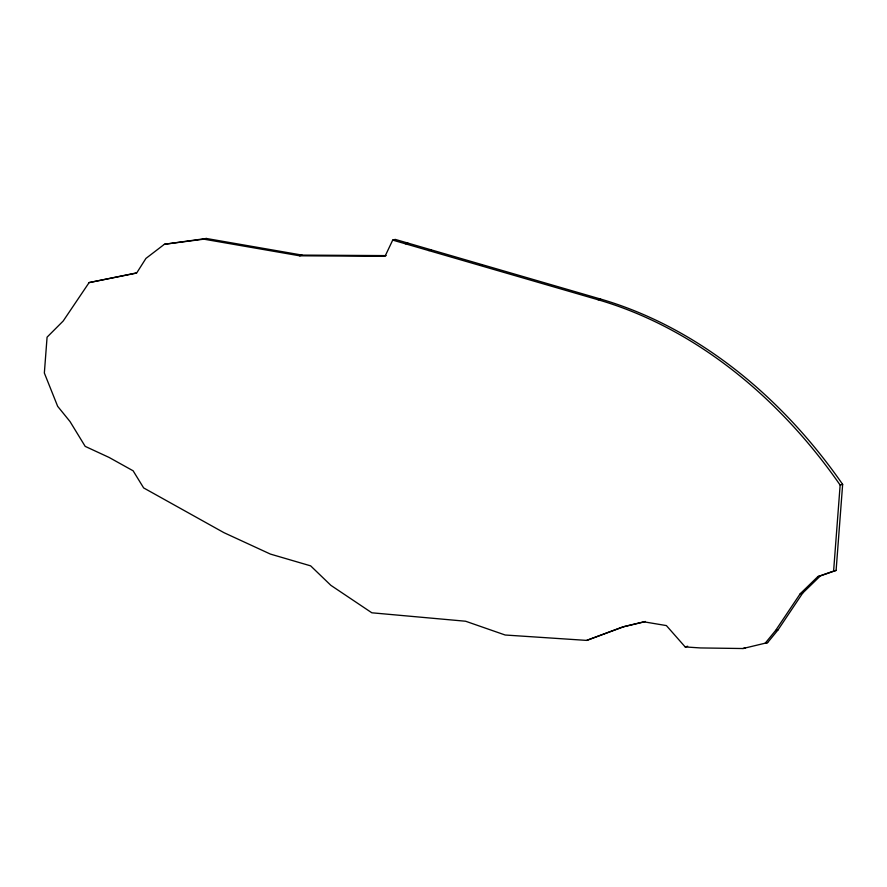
<?xml version="1.0" encoding="UTF-8"?>
<svg xmlns="http://www.w3.org/2000/svg" width="887" height="887" viewBox="0 0 887 887"><rect width="100%" height="100%" fill="white"/><g stroke="black" fill="none" stroke-linecap="round" stroke-linejoin="round"><path stroke-width="1.33" d="M392.708 240.1L395.214 239.401L600.599 299.063A497.441 380.512 74.4 0 1 842.65 484.38L836.108 570.419L820.375 575.896L802.735 593.037L778.054 629.87L767.621 642.609L765.126 643.308L775.548 630.557L800.229 593.736L817.869 576.594L833.603 571.117L840.144 485.078A497.441 380.512 74.4 0 0 598.093 299.762L392.708 240.1L385.036 256.31L299.618 255.8L203.844 239.168L164.417 244.269L145.934 258.416L136.631 273.074L89.11 282.598L63.199 321.005L47.078 337.16L44.35 373.017L57.655 406.313L70.006 421.536L85.185 446.372L109.068 457.426L133.128 470.809L143.639 487.917L223.923 532.655L270.38 554.076L310.65 565.862L330.873 585.342L371.841 612.795L465.597 621.233L505.18 635.014L586.695 640.403L624.625 626.433L645.403 621.477M586.695 640.403L622.12 627.131L644.195 621.865L666.381 625.579L685.185 646.933L700.464 647.942L742.94 648.53L767.621 642.609M164.417 244.269L206.338 238.47L302.123 255.101L386.155 255.611M203.844 239.168L206.338 238.47M89.11 282.598L136.421 272.93M299.618 255.8L302.123 255.101M405.359 243.77L407.865 243.071M428.809 250.577L431.315 249.89M479.712 265.368L482.218 264.67M598.093 299.762L600.599 299.063M840.144 485.078L842.65 484.38M833.603 571.117L836.108 570.419M817.869 576.594L820.375 575.896M800.229 593.736L802.735 593.037M685.185 646.933L687.691 646.235M775.548 630.557L778.054 629.87M742.94 648.53L745.446 647.832"/></g></svg>
